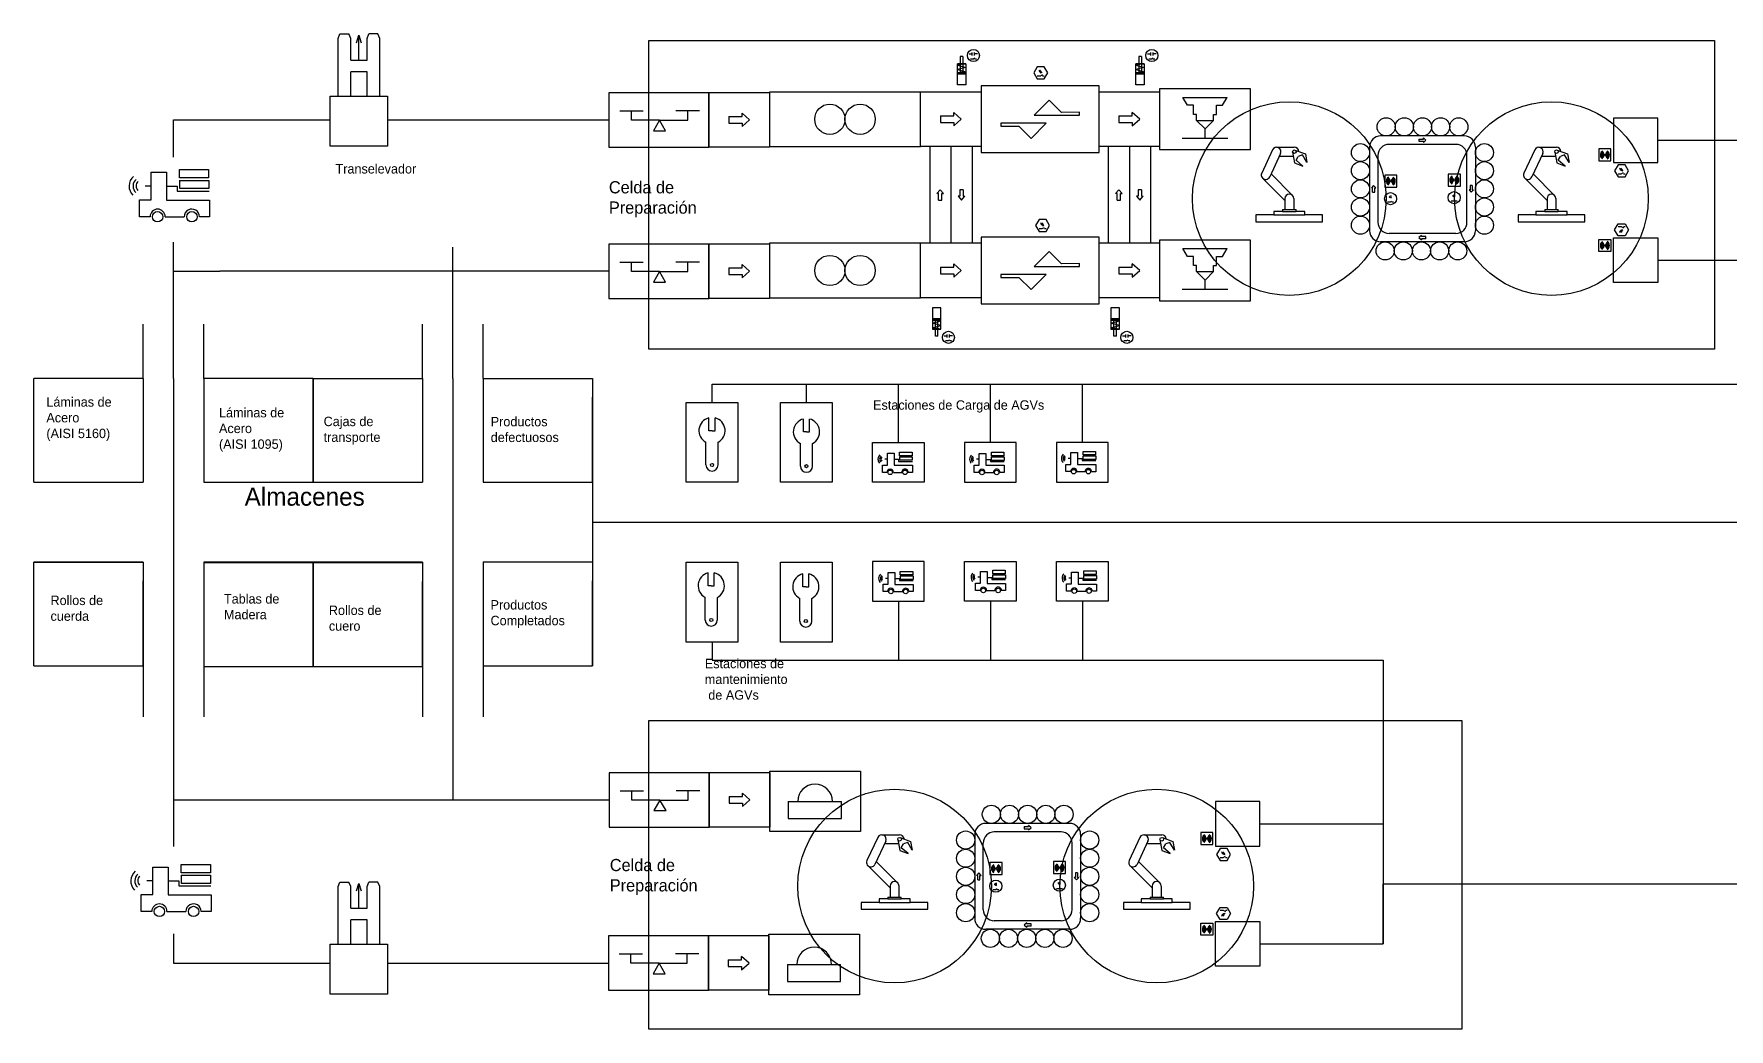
# Model space of a CAD drawing. Header units: millimetres. Extents: x -33052 to 29085, y -15736 to 17943.
# Drawn here: x -33052 to -5035, y -6709 to 9738 of the extents above; entities that cross this region are included whole.
import ezdxf

# ---------------------------------------------------------------- set-up
doc = ezdxf.new("R2010")
doc.units = ezdxf.units.MM
doc.header["$LTSCALE"] = 0.4
for name, color, linetype in [('01 Contornos vistos 0.35', 150, 'Continuous'), ('Almacenaje', 80, 'Continuous'), ('Celdas', 200, 'Continuous'), ('Maquina', 82, 'Continuous'), ('Robots', 80, 'Continuous'), ('Sensores', 211, 'Continuous'), ('Texto2', 7, 'Continuous'), ('TrayTRANS', 20, 'Continuous')]:
    doc.layers.add(name, color=color, linetype=linetype)

msp = doc.modelspace()

# ---------------------------------------------------------------- linework, layer by layer
at = {"layer": '01 Contornos vistos 0.35', "color": 6}
for p, q in [((-17595, 9407), (-17545, 9407)), ((-17575, 9328), (-17525, 9328)), ((-17545, 9382), (-17545, 9432)), ((-17525, 9328), (-17503, 9341)), ((-17505, 9382), (-17505, 9432)), ((-17455, 9407), (-17505, 9407)), ((-17503, 9328), (-17475, 9328)), ((-14645, 9407), (-14595, 9407)), ((-14625, 9328), (-14575, 9328)), ((-14595, 9382), (-14595, 9432)), ((-14575, 9328), (-14553, 9341)), ((-14555, 9382), (-14555, 9432)), ((-14505, 9407), (-14555, 9407)), ((-14553, 9328), (-14525, 9328)), ((-16439, 9122), (-16425, 9117)), ((-16419, 9122), (-16405, 9117)), ((-6839, 7504), (-6825, 7499)), ((-6819, 7504), (-6805, 7499)), ((-10680, 6961), (-10630, 6961)), ((-10630, 6961), (-10608, 6974)), ((-10608, 6961), (-10580, 6961)), ((-9630, 6977), (-9580, 6977)), ((-9580, 6977), (-9558, 6990)), ((-9558, 6977), (-9530, 6977)), ((-16408, 6598), (-16394, 6593)), ((-16388, 6598), (-16374, 6593)), ((-6839, 6475), (-6825, 6480)), ((-6819, 6475), (-6805, 6480)), ((-17958, 4723), (-17958, 4773)), ((-17918, 4723), (-17918, 4773)), ((-15008, 4723), (-15008, 4773)), ((-14968, 4723), (-14968, 4773)), ((-18008, 4748), (-17958, 4748)), ((-17988, 4669), (-17938, 4669)), ((-17938, 4669), (-17916, 4681)), ((-17868, 4748), (-17918, 4748)), ((-17916, 4669), (-17888, 4669)), ((-15058, 4748), (-15008, 4748)), ((-15038, 4669), (-14988, 4669)), ((-14988, 4669), (-14966, 4681)), ((-14918, 4748), (-14968, 4748)), ((-14966, 4669), (-14938, 4669)), ((-13417, -3794), (-13403, -3800)), ((-13397, -3794), (-13383, -3800)), ((-17205, -4401), (-17155, -4401)), ((-17155, -4401), (-17133, -4388)), ((-17133, -4401), (-17105, -4401)), ((-16154, -4385), (-16104, -4385)), ((-16104, -4385), (-16083, -4372)), ((-16083, -4385), (-16054, -4385)), ((-13417, -4824), (-13403, -4819)), ((-13397, -4824), (-13383, -4819))]:
    msp.add_line(p, q, dxfattribs=at)
at = {"layer": '01 Contornos vistos 0.35', "color": 2}
for p, q in [((-13989, 8559), (-14064, 8689)), ((-14064, 8689), (-13331, 8689)), ((-13406, 8559), (-13331, 8689)), ((-16272, 8643), (-16522, 8393)), ((-16272, 8643), (-16070, 8441)), ((-15772, 8443), (-16070, 8441)), ((-15772, 8393), (-15772, 8443)), ((-13889, 8559), (-13989, 8559)), ((-13889, 8409), (-13889, 8559)), ((-13839, 8409), (-13889, 8409)), ((-13839, 8309), (-13839, 8409)), ((-13556, 8309), (-13556, 8409)), ((-13556, 8409), (-13506, 8409)), ((-13506, 8409), (-13506, 8559)), ((-13506, 8559), (-13406, 8559)), ((-16822, 8262), (-17072, 8262)), ((-17072, 8262), (-17072, 8212)), ((-17072, 8212), (-16775, 8215)), ((-16322, 8262), (-16822, 8262)), ((-16572, 8012), (-16775, 8215)), ((-16572, 8012), (-16322, 8262)), ((-16522, 8393), (-16022, 8393)), ((-16022, 8393), (-15772, 8393)), ((-13697, 8167), (-13839, 8309)), ((-13839, 8309), (-13556, 8309)), ((-13697, 8167), (-13556, 8309)), ((-13697, 8017), (-13697, 8167)), ((-14072, 8017), (-13322, 8017)), ((-13989, 6059), (-14064, 6189)), ((-14064, 6189), (-13331, 6189)), ((-13406, 6059), (-13331, 6189)), ((-16272, 6143), (-16522, 5893)), ((-16522, 5893), (-16022, 5893)), ((-16272, 6143), (-16070, 5941)), ((-15772, 5943), (-16070, 5941)), ((-16022, 5893), (-15772, 5893)), ((-15772, 5893), (-15772, 5943)), ((-13889, 6059), (-13989, 6059)), ((-13889, 5909), (-13889, 6059)), ((-13839, 5909), (-13889, 5909)), ((-13839, 5809), (-13839, 5909)), ((-13556, 5809), (-13556, 5909)), ((-13556, 5909), (-13506, 5909)), ((-13506, 5909), (-13506, 6059)), ((-13506, 6059), (-13406, 6059)), ((-16822, 5762), (-17072, 5762)), ((-17072, 5762), (-17072, 5712)), ((-17072, 5712), (-16775, 5715)), ((-16322, 5762), (-16822, 5762)), ((-16572, 5512), (-16775, 5715)), ((-16572, 5512), (-16322, 5762)), ((-13697, 5667), (-13839, 5809)), ((-13839, 5809), (-13556, 5809)), ((-13697, 5667), (-13556, 5809)), ((-13697, 5517), (-13697, 5667)), ((-14072, 5517), (-13322, 5517))]:
    msp.add_line(p, q, dxfattribs=at)
at = {"layer": '01 Contornos vistos 0.35', "color": 240, "true_color": 0xed1f24}
for p, q in [((-30745, 8316), (-29981, 8316)), ((-30745, 7702), (-30745, 8316)), ((-30745, 5816), (-30745, 6298)), ((-30745, 4045), (-30745, 6214)), ((-26128, 4045), (-26128, 6214)), ((-30745, 5816), (-29981, 5816)), ((-30745, 4045), (-30745, 2329)), ((-26128, 4045), (-26128, 2329)), ((-30745, 2329), (-30745, -2921)), ((-26128, 2329), (-26128, -2921)), ((-30745, -2921), (-23543, -2921)), ((-30745, -2921), (-30745, -3690)), ((-30745, -5134), (-30745, -5617)), ((-30745, -5617), (-28153, -5617)), ((-27208, -5617), (-23556, -5617))]:
    msp.add_line(p, q, dxfattribs=at)
at = {"layer": '01 Contornos vistos 0.35'}
for p, q in [((-6213, 7981), (-3350, 7981)), ((-31115, 6996), (-31115, 7451)), ((-31115, 7451), (-30861, 7451)), ((-30861, 7451), (-30861, 6992)), ((-30649, 7318), (-30160, 7318)), ((-30647, 7357), (-30647, 7495)), ((-30647, 7495), (-30165, 7495)), ((-30165, 7357), (-30647, 7357)), ((-30642, 7181), (-30642, 7318)), ((-30165, 7495), (-30165, 7357)), ((-30160, 7318), (-30160, 7181)), ((-31115, 7223), (-31214, 7223)), ((-30861, 7222), (-30684, 7222)), ((-30684, 7222), (-30684, 7140)), ((-30684, 7140), (-30158, 7140)), ((-30160, 7181), (-30642, 7181)), ((-31306, 6717), (-31306, 6996)), ((-31306, 6996), (-31115, 6996)), ((-30861, 6992), (-30151, 6992)), ((-30151, 6992), (-30151, 6714)), ((-31131, 6717), (-31306, 6717)), ((-30882, 6717), (-30567, 6717)), ((-30151, 6714), (-30315, 6714)), ((-6213, 5998), (-2846, 5998)), ((-21844, 3647), (-21844, 3947)), ((-21844, 3947), (-2846, 3947)), ((-20284, 3647), (-20284, 3947)), ((-18764, 2986), (-18764, 3947)), ((-17244, 2986), (-17244, 3947)), ((-15723, 2986), (-15723, 3947)), ((-21895, 3181), (-21895, 3393)), ((-21795, 3181), (-21795, 3393)), ((-20334, 3162), (-20334, 3373)), ((-20234, 3162), (-20234, 3373)), ((-21845, 3181), (-21895, 3181)), ((-21845, 3181), (-21795, 3181)), ((-20284, 3162), (-20334, 3162)), ((-20284, 3162), (-20234, 3162)), ((-21945, 2614), (-21945, 2989)), ((-21745, 2614), (-21745, 2989)), ((-20384, 2594), (-20384, 2969)), ((-20184, 2594), (-20184, 2969)), ((-18946, 2611), (-18946, 2808)), ((-18946, 2808), (-18837, 2808)), ((-18837, 2808), (-18837, 2610)), ((-18745, 2767), (-18745, 2826)), ((-18745, 2826), (-18537, 2826)), ((-18537, 2826), (-18537, 2767)), ((-17430, 2610), (-17430, 2806)), ((-17430, 2806), (-17320, 2806)), ((-17320, 2806), (-17320, 2609)), ((-17228, 2766), (-17228, 2825)), ((-17228, 2825), (-17021, 2825)), ((-17021, 2825), (-17021, 2766)), ((-15914, 2624), (-15914, 2820)), ((-15914, 2820), (-15804, 2820)), ((-15804, 2820), (-15804, 2623)), ((-15712, 2780), (-15712, 2839)), ((-15712, 2839), (-15505, 2839)), ((-15505, 2839), (-15505, 2780)), ((-19029, 2492), (-19029, 2611)), ((-19029, 2611), (-18946, 2611)), ((-18946, 2710), (-18989, 2710)), ((-18837, 2709), (-18761, 2709)), ((-18837, 2610), (-18531, 2610)), ((-18761, 2709), (-18761, 2674)), ((-18761, 2674), (-18534, 2674)), ((-18746, 2750), (-18535, 2750)), ((-18537, 2767), (-18745, 2767)), ((-18743, 2691), (-18743, 2750)), ((-18535, 2691), (-18743, 2691)), ((-18535, 2750), (-18535, 2691)), ((-18531, 2610), (-18531, 2490)), ((-17512, 2490), (-17512, 2610)), ((-17512, 2610), (-17430, 2610)), ((-17430, 2708), (-17472, 2708)), ((-17320, 2707), (-17244, 2707)), ((-17320, 2609), (-17015, 2609)), ((-17244, 2707), (-17244, 2672)), ((-17244, 2672), (-17018, 2672)), ((-17229, 2749), (-17019, 2749)), ((-17021, 2766), (-17228, 2766)), ((-17226, 2690), (-17226, 2749)), ((-17019, 2690), (-17226, 2690)), ((-17019, 2749), (-17019, 2690)), ((-17015, 2609), (-17015, 2489)), ((-15996, 2504), (-15996, 2624)), ((-15996, 2624), (-15914, 2624)), ((-15914, 2722), (-15956, 2722)), ((-15804, 2722), (-15728, 2722)), ((-15804, 2623), (-15499, 2623)), ((-15728, 2722), (-15728, 2686)), ((-15728, 2686), (-15502, 2686)), ((-15713, 2763), (-15503, 2763)), ((-15505, 2780), (-15712, 2780)), ((-15710, 2704), (-15710, 2763)), ((-15503, 2704), (-15710, 2704)), ((-15503, 2763), (-15503, 2704)), ((-15499, 2623), (-15499, 2503)), ((-23818, 2329), (-23818, 1013)), ((-18953, 2492), (-19029, 2492)), ((-18846, 2492), (-18710, 2492)), ((-18531, 2490), (-18602, 2490)), ((-17437, 2490), (-17512, 2490)), ((-17329, 2490), (-17194, 2490)), ((-17015, 2489), (-17085, 2489)), ((-15921, 2504), (-15996, 2504)), ((-15814, 2504), (-15678, 2504)), ((-15499, 2503), (-15569, 2503)), ((-23818, 1671), (3216, 1671)), ((-18733, 797), (-18733, 856)), ((-18733, 856), (-18525, 856)), ((-18525, 856), (-18525, 797)), ((-17407, 660), (-17407, 856)), ((-17407, 856), (-17297, 856)), ((-17297, 856), (-17297, 658)), ((-17205, 815), (-17205, 874)), ((-17205, 874), (-16998, 874)), ((-16998, 874), (-16998, 815)), ((-15903, 648), (-15903, 844)), ((-15903, 844), (-15794, 844)), ((-15794, 844), (-15794, 646)), ((-15702, 803), (-15702, 862)), ((-15702, 862), (-15494, 862)), ((-15494, 862), (-15494, 803)), ((-21907, 618), (-21907, 829)), ((-21857, 618), (-21907, 618)), ((-21857, 618), (-21807, 618)), ((-21807, 618), (-21807, 829)), ((-20344, 602), (-20344, 814)), ((-20294, 602), (-20344, 602)), ((-20294, 602), (-20244, 602)), ((-20244, 602), (-20244, 814)), ((-19016, 522), (-19016, 642)), ((-19016, 642), (-18934, 642)), ((-18934, 740), (-18977, 740)), ((-18934, 642), (-18934, 838)), ((-18934, 838), (-18825, 838)), ((-18825, 838), (-18825, 640)), ((-18825, 739), (-18748, 739)), ((-18825, 640), (-18519, 640)), ((-18748, 739), (-18748, 704)), ((-18748, 704), (-18522, 704)), ((-18734, 780), (-18523, 780)), ((-18525, 797), (-18733, 797)), ((-18731, 721), (-18731, 780)), ((-18523, 721), (-18731, 721)), ((-18523, 780), (-18523, 721)), ((-18519, 640), (-18519, 521)), ((-17489, 540), (-17489, 660)), ((-17489, 660), (-17407, 660)), ((-17407, 758), (-17449, 758)), ((-17297, 757), (-17221, 757)), ((-17297, 658), (-16992, 658)), ((-17221, 757), (-17221, 722)), ((-17221, 722), (-16995, 722)), ((-17206, 798), (-16996, 798)), ((-16998, 815), (-17205, 815)), ((-17203, 739), (-17203, 798)), ((-16996, 739), (-17203, 739)), ((-16996, 798), (-16996, 739)), ((-16992, 658), (-16992, 539)), ((-15985, 528), (-15985, 648)), ((-15985, 648), (-15903, 648)), ((-15903, 746), (-15946, 746)), ((-15794, 745), (-15717, 745)), ((-15794, 646), (-15488, 646)), ((-15717, 745), (-15717, 710)), ((-15717, 710), (-15491, 710)), ((-15703, 786), (-15492, 786)), ((-15494, 803), (-15702, 803)), ((-15700, 727), (-15700, 786)), ((-15492, 727), (-15700, 727)), ((-15492, 786), (-15492, 727)), ((-15488, 646), (-15488, 527)), ((-21957, 51), (-21957, 425)), ((-21756, 51), (-21756, 425)), ((-20395, 35), (-20395, 410)), ((-20194, 35), (-20194, 410)), ((-18941, 522), (-19016, 522)), ((-18834, 522), (-18698, 522)), ((-18764, 364), (-18764, -612)), ((-18519, 521), (-18589, 521)), ((-17414, 540), (-17489, 540)), ((-17306, 540), (-17171, 540)), ((-17244, 364), (-17244, -612)), ((-16992, 539), (-17062, 539)), ((-15910, 528), (-15985, 528)), ((-15803, 528), (-15667, 528)), ((-15723, 364), (-15723, -612)), ((-15488, 527), (-15559, 527)), ((-21844, -312), (-21844, -612)), ((-21844, -612), (-10752, -612)), ((-10752, -612), (-10752, -3318)), ((-20892, -2471), (-20892, -3371)), ((-12791, -3318), (-10752, -3318)), ((-10752, -3318), (-10752, -5301)), ((-31087, -4486), (-31087, -4031)), ((-31087, -4031), (-30832, -4031)), ((-30832, -4031), (-30832, -4490)), ((-30621, -4164), (-30132, -4164)), ((-30619, -4125), (-30619, -3987)), ((-30619, -3987), (-30136, -3987)), ((-30136, -4125), (-30619, -4125)), ((-30614, -4301), (-30614, -4164)), ((-30136, -3987), (-30136, -4125)), ((-30132, -4164), (-30132, -4301)), ((-31087, -4259), (-31186, -4259)), ((-30832, -4260), (-30655, -4260)), ((-30655, -4260), (-30655, -4342)), ((-30655, -4342), (-30130, -4342)), ((-30132, -4301), (-30614, -4301)), ((-10752, -5301), (-10752, -4309)), ((-10752, -4309), (-720, -4309)), ((-31278, -4765), (-31278, -4486)), ((-31278, -4486), (-31087, -4486)), ((-30832, -4490), (-30123, -4490)), ((-30123, -4490), (-30123, -4767)), ((-31103, -4765), (-31278, -4765)), ((-30854, -4765), (-30539, -4765)), ((-30123, -4767), (-30286, -4767)), ((-20905, -5167), (-20905, -6067)), ((-12791, -5301), (-10752, -5301))]:
    msp.add_line(p, q, dxfattribs=at)
at = {"layer": '01 Contornos vistos 0.35', "color": 85, "true_color": 0x58ba48}
for p, q in [((-31247, 4045), (-31247, 4941)), ((-30243, 4045), (-30243, 4941)), ((-26630, 4045), (-26630, 4941)), ((-25626, 4045), (-25626, 4941)), ((-33052, -706), (-33052, -474)), ((-31247, -1153), (-31247, -1550)), ((-30243, -1153), (-30243, -1550))]:
    msp.add_line(p, q, dxfattribs=at)
at = {"layer": '01 Contornos vistos 0.35', "color": 40, "true_color": 0xf8d731}
for p, q in [((-20892, -3446), (-20892, -2446)), ((-20892, -2446), (-19392, -2446)), ((-19392, -2446), (-19392, -3446)), ((-20585, -2946), (-19707, -2946)), ((-20585, -2946), (-20585, -3226)), ((-19707, -3226), (-19707, -2946)), ((-20585, -3226), (-19707, -3226)), ((-19392, -3446), (-20892, -3446)), ((-20905, -6142), (-20905, -5142)), ((-20905, -5142), (-19405, -5142)), ((-19405, -5142), (-19405, -6142)), ((-20598, -5642), (-19720, -5642)), ((-20598, -5642), (-20598, -5923)), ((-19720, -5923), (-19720, -5642)), ((-19405, -6142), (-20905, -6142)), ((-20598, -5923), (-19720, -5923))]:
    msp.add_line(p, q, dxfattribs=at)
at = {"layer": '01 Contornos vistos 0.35', "color": 212}
for points in [[(-5276, 4528), (-22891, 4528), (-22891, 9628), (-5276, 9628)], [(-9454, -6709), (-22891, -6709), (-22891, -1609), (-9454, -1609)]]:
    msp.add_lwpolyline(points, close=True, dxfattribs=at)
at = {"layer": '01 Contornos vistos 0.35', "color": 2}
for points in [[(-20897, 7878), (-18397, 7878), (-18397, 8778), (-20897, 8778)], [(-17397, 7778), (-15447, 7778), (-15447, 8878), (-17397, 8878)], [(-14447, 7828), (-12947, 7828), (-12947, 8828), (-14447, 8828)], [(-20897, 5378), (-18397, 5378), (-18397, 6278), (-20897, 6278)], [(-17397, 5278), (-15447, 5278), (-15447, 6378), (-17397, 6378)], [(-14447, 5328), (-12947, 5328), (-12947, 6328), (-14447, 6328)]]:
    msp.add_lwpolyline(points, close=True, dxfattribs=at)
at = {"layer": '01 Contornos vistos 0.35', "color": 6}
for points in [[(-6988, 7839), (-7188, 7839), (-7188, 7639), (-6988, 7639)], [(-10527, 7406), (-10727, 7406), (-10727, 7206), (-10527, 7206)], [(-9477, 7422), (-9677, 7422), (-9677, 7222), (-9477, 7222)], [(-6988, 6141), (-7188, 6141), (-7188, 6341), (-6988, 6341)], [(-13566, -3460), (-13766, -3460), (-13766, -3660), (-13566, -3660)], [(-17052, -3956), (-17252, -3956), (-17252, -4156), (-17052, -4156)], [(-16001, -3940), (-16201, -3940), (-16201, -4140), (-16001, -4140)], [(-13566, -5158), (-13766, -5158), (-13766, -4958), (-13566, -4958)]]:
    msp.add_lwpolyline(points, close=True, dxfattribs=at)
for centre, radius in [((-17525, 9382), 100), ((-14575, 9382), 100), ((-7088, 7739), 5), ((-10627, 7306), 5), ((-9577, 7322), 5), ((-10630, 7015), 100), ((-9580, 7032), 100), ((-7088, 6241), 5), ((-17938, 4723), 100), ((-14988, 4723), 100), ((-13666, -3560), 5), ((-17152, -4056), 5), ((-16101, -4040), 5), ((-17155, -4347), 100), ((-16104, -4331), 100), ((-13666, -5058), 5)]:
    msp.add_circle(centre, radius, dxfattribs=at)
at = {"layer": '01 Contornos vistos 0.35', "color": 2}
for centre in [(-19897, 8328), (-19397, 8328), (-19897, 5828), (-19397, 5828)]:
    msp.add_circle(centre, 250, dxfattribs=at)
at = {"layer": '01 Contornos vistos 0.35', "color": 1}
for centre in [(-12304, 7017), (-7971, 7017), (-18828, -4345), (-14495, -4345)]:
    msp.add_circle(centre, 1600, dxfattribs=at)
at = {"layer": '01 Contornos vistos 0.35', "color": 85, "true_color": 0x58ba48}
for centre in [(-10703, 8202), (-10403, 8202), (-10103, 8202), (-9803, 8202), (-9503, 8202), (-11128, 7777), (-9079, 7777), (-11128, 7477), (-9079, 7477), (-11128, 7177), (-9079, 7177), (-11128, 6877), (-9079, 6877), (-11128, 6577), (-9079, 6577), (-10720, 6152), (-10420, 6152), (-10120, 6152), (-9820, 6152), (-9520, 6152), (-17228, -3160), (-16928, -3160), (-16628, -3160), (-16328, -3160), (-16028, -3160), (-17653, -3585), (-15603, -3585), (-17653, -3885), (-15603, -3885), (-17653, -4185), (-15603, -4185), (-17653, -4485), (-15603, -4485), (-17653, -4785), (-15603, -4785), (-17244, -5210), (-16944, -5210), (-16644, -5210), (-16344, -5210), (-16044, -5210)]:
    msp.add_circle(centre, 150, dxfattribs=at)
at = {"layer": '01 Contornos vistos 0.35'}
for centre, radius in [((-31007, 6717), 85.7), ((-30441, 6717), 85.7), ((-21845, 2614), 25.4), ((-20284, 2594), 25.4), ((-18900, 2492), 36.9), ((-18656, 2492), 36.9), ((-17383, 2490), 36.9), ((-17140, 2490), 36.9), ((-15867, 2504), 36.9), ((-15624, 2504), 36.9), ((-17360, 540), 36.9), ((-17116, 540), 36.9), ((-15857, 528), 36.9), ((-15613, 528), 36.9), ((-18888, 522), 36.9), ((-18644, 522), 36.9), ((-21857, 51), 25.4), ((-20294, 35), 25.4), ((-30978, -4765), 85.7), ((-30413, -4765), 85.7)]:
    msp.add_circle(centre, radius, dxfattribs=at)
at = {"layer": '01 Contornos vistos 0.35', "color": 6}
for centre, radius, start, end in [((-7088, 7739), 75, 120, 240), ((-7088, 7739), 65, 120, 240), ((-7088, 7739), 55, 120, 240), ((-7088, 7739), 45, 120, 240), ((-7088, 7739), 35, 120, 240), ((-7088, 7739), 25, 120, 240), ((-7088, 7739), 15, 120, 240), ((-7088, 7739), 15, 300, 60), ((-7088, 7739), 25, 300, 60), ((-7088, 7739), 35, 300, 60), ((-7088, 7739), 45, 300, 60), ((-7088, 7739), 55, 300, 60), ((-7088, 7739), 65, 300, 60), ((-7088, 7739), 75, 300, 60), ((-10627, 7306), 75, 120, 240), ((-10627, 7306), 65, 120, 240), ((-10627, 7306), 55, 120, 240), ((-10627, 7306), 45, 120, 240), ((-10627, 7306), 35, 120, 240), ((-10627, 7306), 25, 120, 240), ((-10627, 7306), 15, 120, 240), ((-10627, 7306), 15, 300, 60), ((-10627, 7306), 25, 300, 60), ((-10627, 7306), 35, 300, 60), ((-10627, 7306), 45, 300, 60), ((-10627, 7306), 55, 300, 60), ((-10627, 7306), 65, 300, 60), ((-10627, 7306), 75, 300, 60), ((-9577, 7322), 75, 120, 240), ((-9577, 7322), 65, 120, 240), ((-9577, 7322), 55, 120, 240), ((-9577, 7322), 45, 120, 240), ((-9577, 7322), 35, 120, 240), ((-9577, 7322), 25, 120, 240), ((-9577, 7322), 15, 120, 240), ((-9577, 7322), 15, 300, 60), ((-9577, 7322), 25, 300, 60), ((-9577, 7322), 35, 300, 60), ((-9577, 7322), 45, 300, 60), ((-9577, 7322), 55, 300, 60), ((-9577, 7322), 65, 300, 60), ((-9577, 7322), 75, 300, 60), ((-10665, 7046), 20.8, 330, 30), ((-10665, 7046), 34.7, 330, 30), ((-10665, 7046), 48.6, 330, 30), ((-9615, 7062), 20.8, 330, 30), ((-9615, 7062), 34.7, 330, 30), ((-9615, 7062), 48.6, 330, 30), ((-7088, 6241), 75, 120, 240), ((-7088, 6241), 65, 120, 240), ((-7088, 6241), 55, 120, 240), ((-7088, 6241), 45, 120, 240), ((-7088, 6241), 35, 120, 240), ((-7088, 6241), 25, 120, 240), ((-7088, 6241), 15, 120, 240), ((-7088, 6241), 15, 300, 60), ((-7088, 6241), 25, 300, 60), ((-7088, 6241), 35, 300, 60), ((-7088, 6241), 45, 300, 60), ((-7088, 6241), 55, 300, 60), ((-7088, 6241), 65, 300, 60), ((-7088, 6241), 75, 300, 60), ((-13666, -3560), 75, 120, 240), ((-13666, -3560), 65, 120, 240), ((-13666, -3560), 55, 120, 240), ((-13666, -3560), 45, 120, 240), ((-13666, -3560), 35, 120, 240), ((-13666, -3560), 25, 120, 240), ((-13666, -3560), 15, 120, 240), ((-13666, -3560), 15, 300, 60), ((-13666, -3560), 25, 300, 60), ((-13666, -3560), 35, 300, 60), ((-13666, -3560), 45, 300, 60), ((-13666, -3560), 55, 300, 60), ((-13666, -3560), 65, 300, 60), ((-13666, -3560), 75, 300, 60), ((-17152, -4056), 75, 120, 240), ((-17152, -4056), 65, 120, 240), ((-17152, -4056), 55, 120, 240), ((-17152, -4056), 45, 120, 240), ((-17152, -4056), 35, 120, 240), ((-17152, -4056), 25, 120, 240), ((-17152, -4056), 15, 120, 240), ((-17152, -4056), 15, 300, 60), ((-17152, -4056), 25, 300, 60), ((-17152, -4056), 35, 300, 60), ((-17152, -4056), 45, 300, 60), ((-17152, -4056), 55, 300, 60), ((-17152, -4056), 65, 300, 60), ((-17152, -4056), 75, 300, 60), ((-16101, -4040), 75, 120, 240), ((-16101, -4040), 65, 120, 240), ((-16101, -4040), 55, 120, 240), ((-16101, -4040), 45, 120, 240), ((-16101, -4040), 35, 120, 240), ((-16101, -4040), 25, 120, 240), ((-16101, -4040), 15, 120, 240), ((-16101, -4040), 15, 300, 60), ((-16101, -4040), 25, 300, 60), ((-16101, -4040), 35, 300, 60), ((-16101, -4040), 45, 300, 60), ((-16101, -4040), 55, 300, 60), ((-16101, -4040), 65, 300, 60), ((-16101, -4040), 75, 300, 60), ((-17190, -4316), 20.8, 330, 30), ((-17190, -4316), 34.7, 330, 30), ((-17190, -4316), 48.6, 330, 30), ((-16140, -4300), 20.8, 330, 30), ((-16140, -4300), 34.7, 330, 30), ((-16140, -4300), 48.6, 330, 30), ((-13666, -5058), 75, 120, 240), ((-13666, -5058), 65, 120, 240), ((-13666, -5058), 55, 120, 240), ((-13666, -5058), 45, 120, 240), ((-13666, -5058), 35, 120, 240), ((-13666, -5058), 25, 120, 240), ((-13666, -5058), 25, 300, 60), ((-13666, -5058), 35, 300, 60), ((-13666, -5058), 45, 300, 60), ((-13666, -5058), 55, 300, 60), ((-13666, -5058), 65, 300, 60), ((-13666, -5058), 75, 300, 60), ((-13666, -5058), 15, 120, 240), ((-13666, -5058), 15, 300, 60)]:
    msp.add_arc(centre, radius, start, end, dxfattribs=at)
at = {"layer": '01 Contornos vistos 0.35'}
for centre, radius, start, end in [((-31264, 7223), 215, 131.4859, 225.1419), ((-31264, 7223), 149, 131.4859, 225.1419), ((-31264, 7223), 99.6, 131.4859, 225.1419), ((-31007, 6717), 125, 0, 180), ((-30441, 6717), 126, 358.6664, 180), ((-21845, 3181), 217, 103.3101, 242.5024), ((-21845, 3181), 217, 297.4976, 76.6899), ((-20284, 3162), 217, 103.3101, 242.5024), ((-20284, 3162), 217, 297.4976, 76.6899), ((-21845, 2614), 100, 180, 0), ((-20284, 2594), 100, 180, 0), ((-19010, 2710), 92.7, 131.4859, 225.1419), ((-19010, 2710), 64.1, 131.4859, 225.1419), ((-19010, 2710), 42.9, 131.4859, 225.1419), ((-18900, 2492), 53.7, 0, 180), ((-18656, 2492), 54.4, 358.6664, 180), ((-17494, 2708), 92.7, 131.4859, 225.1419), ((-17494, 2708), 64.1, 131.4859, 225.1419), ((-17494, 2708), 42.9, 131.4859, 225.1419), ((-17383, 2490), 53.7, 0, 180), ((-17140, 2490), 54.4, 358.6664, 180), ((-15978, 2722), 92.7, 131.4859, 225.1419), ((-15978, 2722), 64.1, 131.4859, 225.1419), ((-15978, 2722), 42.9, 131.4859, 225.1419), ((-15867, 2504), 53.7, 0, 180), ((-15624, 2504), 54.4, 358.6664, 180), ((-21857, 618), 217, 103.3101, 242.5024), ((-21857, 618), 217, 297.4976, 76.6899), ((-20294, 602), 217, 103.3101, 242.5024), ((-20294, 602), 217, 297.4976, 76.6899), ((-18998, 740), 92.7, 131.4859, 225.1419), ((-18998, 740), 64.1, 131.4859, 225.1419), ((-18998, 740), 42.9, 131.4859, 225.1419), ((-18888, 522), 53.7, 0, 180), ((-18644, 522), 54.4, 358.6664, 180), ((-17471, 758), 92.7, 131.4859, 225.1419), ((-17471, 758), 64.1, 131.4859, 225.1419), ((-17471, 758), 42.9, 131.4859, 225.1419), ((-17360, 540), 53.7, 0, 180), ((-17116, 540), 54.4, 358.6664, 180), ((-15967, 746), 92.7, 131.4859, 225.1419), ((-15967, 746), 64.1, 131.4859, 225.1419), ((-15967, 746), 42.9, 131.4859, 225.1419), ((-15857, 528), 53.7, 0, 180), ((-15613, 528), 54.4, 358.6664, 180), ((-21857, 51), 100, 180, 0), ((-20294, 35), 100, 180, 0), ((-31236, -4259), 215, 131.4859, 225.1419), ((-31236, -4259), 149, 131.4859, 225.1419), ((-31236, -4259), 99.6, 131.4859, 225.1419), ((-30978, -4765), 125, 0, 180), ((-30413, -4765), 126, 358.6664, 180)]:
    msp.add_arc(centre, radius, start, end, dxfattribs=at)
at = {"layer": '01 Contornos vistos 0.35', "color": 40, "true_color": 0xf8d731}
for centre in [(-20142, -2946), (-20155, -5642)]:
    msp.add_arc(centre, 287, 0, 180, dxfattribs=at)
at = {"layer": 'Almacenaje'}
for p, q in [((-23549, 8766), (-23549, 7866)), ((-21897, 8766), (-23549, 8766)), ((-21897, 7866), (-21897, 8766)), ((-6948, 8348), (-6948, 7614)), ((-6213, 8348), (-6948, 8348)), ((-6213, 7614), (-6213, 8348)), ((-23549, 7866), (-21897, 7866)), ((-6948, 7614), (-6213, 7614)), ((-23549, 6266), (-23549, 5366)), ((-21897, 6266), (-23549, 6266)), ((-21897, 5366), (-21897, 6266)), ((-6948, 5631), (-6948, 6366)), ((-6948, 6366), (-6213, 6366)), ((-6213, 6366), (-6213, 5631)), ((-6213, 5631), (-6948, 5631)), ((-23549, 5366), (-21897, 5366)), ((-31247, 4045), (-33052, 4045)), ((-28435, 4045), (-30243, 4045)), ((-33052, 2329), (-31247, 2329)), ((-30243, 2329), (-28435, 2329)), ((-28435, 2329), (-26630, 2329)), ((-25626, 2329), (-23818, 2329)), ((-31247, 1007), (-33052, 1007)), ((-28435, 1007), (-30243, 1007)), ((-26630, 1007), (-28435, 1007)), ((-23818, 1007), (-25626, 1007)), ((-33052, -706), (-31245, -706)), ((-30243, -715), (-28435, -715)), ((-28435, -715), (-26628, -715)), ((-25626, -703), (-23818, -703)), ((-23543, -2471), (-23543, -3371)), ((-21892, -2471), (-23543, -2471)), ((-21892, -3371), (-21892, -2471)), ((-13526, -2950), (-13526, -3685)), ((-12791, -2950), (-13526, -2950)), ((-12791, -3685), (-12791, -2950)), ((-23543, -3371), (-21892, -3371)), ((-13526, -3685), (-12791, -3685)), ((-13526, -5668), (-13526, -4933)), ((-13526, -4933), (-12791, -4933)), ((-12791, -4933), (-12791, -5668)), ((-23556, -5167), (-23556, -6067)), ((-21905, -5167), (-23556, -5167)), ((-21905, -6067), (-21905, -5167)), ((-12791, -5668), (-13526, -5668)), ((-23556, -6067), (-21905, -6067))]:
    msp.add_line(p, q, dxfattribs=at)
for points in [[(-33052, 2329), (-33052, 4045)], [(-31247, 4045), (-31247, 2329)], [(-30243, 4045), (-30243, 2329)], [(-28435, 2329), (-28435, 4045), (-26630, 4045), (-26630, 2329)], [(-28435, 4045), (-28435, 2329)], [(-28435, 2329), (-28435, 4045)], [(-25626, 4045), (-25626, 2329)], [(-25626, 4045), (-23818, 4045), (-23818, 2329)], [(-23818, 2329), (-23818, 3734)], [(-33052, 1010), (-31245, 1010), (-31245, -706)], [(-33052, -474), (-33052, 1007)], [(-30243, 1002), (-28435, 1002), (-28435, -715)], [(-28435, 1007), (-28435, -474)], [(-28435, -474), (-28435, 1007)], [(-28435, 1002), (-26628, 1002), (-26628, -715)], [(-26630, 1007), (-26630, -1550)], [(-25626, 1013), (-25626, -1550)], [(-25626, 1013), (-23818, 1013), (-23818, -703)], [(-23818, 1007), (-23818, -474)], [(-31245, -706), (-31245, 699)], [(-28435, -715), (-28435, 691)], [(-26628, -715), (-26628, 691)], [(-23818, -703), (-23818, 702)]]:
    msp.add_lwpolyline(points, dxfattribs=at)
at = {"layer": 'Almacenaje', "color": 85, "true_color": 0x58ba48}
for points in [[(-31247, 1010), (-31247, -1153)], [(-30243, 1007), (-30243, -1153)]]:
    msp.add_lwpolyline(points, dxfattribs=at)
at = {"layer": 'Maquina'}
for p, q in [((-28026, 9662), (-27994, 9738)), ((-28026, 8709), (-28026, 9662)), ((-27994, 9738), (-27848, 9738)), ((-27815, 9662), (-27848, 9738)), ((-27815, 9305), (-27815, 9662)), ((-27721, 9593), (-27681, 9715)), ((-27681, 9305), (-27681, 9715)), ((-27681, 9715), (-27641, 9593)), ((-27546, 9662), (-27514, 9738)), ((-27546, 9305), (-27546, 9662)), ((-27368, 9738), (-27514, 9738)), ((-27336, 9662), (-27368, 9738)), ((-27336, 8709), (-27336, 9662)), ((-27815, 9305), (-27546, 9305)), ((-27815, 8709), (-27815, 9113)), ((-27546, 9113), (-27815, 9113)), ((-27546, 8709), (-27546, 9113)), ((-20897, 8766), (-21897, 8766)), ((-21897, 8766), (-21897, 7866)), ((-17397, 8778), (-18397, 8778)), ((-14447, 8778), (-15447, 8778)), ((-20897, 7866), (-21897, 7866)), ((-17397, 7878), (-18397, 7878)), ((-18247, 7878), (-18247, 6278)), ((-17897, 7878), (-17897, 6278)), ((-17547, 7878), (-17547, 6278)), ((-14447, 7878), (-15447, 7878)), ((-15297, 7878), (-15297, 6278)), ((-14947, 7878), (-14947, 6278)), ((-14597, 7878), (-14597, 6278)), ((-10978, 7868), (-10978, 6486)), ((-9412, 8052), (-10795, 8052)), ((-9552, 7912), (-10655, 7912)), ((-9229, 7868), (-9229, 6486)), ((-10838, 6626), (-10838, 7728)), ((-9369, 6626), (-9369, 7728)), ((-20897, 6266), (-21897, 6266)), ((-21897, 6266), (-21897, 5366)), ((-21897, 6266), (-21897, 5366)), ((-17397, 6278), (-18397, 6278)), ((-14447, 6278), (-15447, 6278)), ((-9412, 6302), (-10795, 6302)), ((-9552, 6442), (-10655, 6442)), ((-20897, 5366), (-21897, 5366)), ((-17397, 5378), (-18397, 5378)), ((-14447, 5378), (-15447, 5378)), ((-20892, -2471), (-21892, -2471)), ((-21892, -2471), (-21892, -3371)), ((-21892, -2471), (-21892, -3371)), ((-15937, -3310), (-17319, -3310)), ((-20892, -3371), (-21892, -3371)), ((-17503, -3494), (-17503, -4876)), ((-17363, -4736), (-17363, -3634)), ((-16077, -3450), (-17179, -3450)), ((-15893, -4736), (-15893, -3634)), ((-15753, -3494), (-15753, -4876)), ((-28026, -4355), (-27994, -4279)), ((-28026, -5308), (-28026, -4355)), ((-27994, -4279), (-27848, -4279)), ((-27815, -4355), (-27848, -4279)), ((-27815, -4712), (-27815, -4355)), ((-27721, -4424), (-27681, -4302)), ((-27681, -4712), (-27681, -4302)), ((-27681, -4302), (-27641, -4424)), ((-27546, -4355), (-27514, -4279)), ((-27546, -4712), (-27546, -4355)), ((-27368, -4279), (-27514, -4279)), ((-27336, -4355), (-27368, -4279)), ((-27336, -5308), (-27336, -4355)), ((-27815, -4712), (-27546, -4712)), ((-27815, -5308), (-27815, -4905)), ((-27546, -4905), (-27815, -4905)), ((-27546, -5308), (-27546, -4905)), ((-16077, -4920), (-17179, -4920)), ((-20905, -5167), (-21905, -5167)), ((-21905, -5167), (-21905, -6067)), ((-21905, -5167), (-21905, -6067)), ((-15937, -5060), (-17319, -5060)), ((-20905, -6067), (-21905, -6067))]:
    msp.add_line(p, q, dxfattribs=at)
for points in [[(-28153, 8709), (-27208, 8709), (-27208, 7883), (-28153, 7883)], [(-22271, 3647), (-21417, 3647), (-21417, 2329), (-22271, 2329)], [(-20711, 3647), (-19857, 3647), (-19857, 2329), (-20711, 2329)], [(-19191, 2986), (-18337, 2986), (-18337, 2329), (-19191, 2329)], [(-16817, 2986), (-17671, 2986), (-17671, 2329), (-16817, 2329)], [(-15296, 2986), (-16150, 2986), (-16150, 2329), (-15296, 2329)], [(-22271, 1007), (-21417, 1007), (-21417, -312), (-22271, -312)], [(-20711, 1007), (-19857, 1007), (-19857, -312), (-20711, -312)], [(-19191, 364), (-18337, 364), (-18337, 1021), (-19191, 1021)], [(-16817, 364), (-17671, 364), (-17671, 1021), (-16817, 1021)], [(-15296, 364), (-16150, 364), (-16150, 1021), (-15296, 1021)], [(-28153, -5308), (-27208, -5308), (-27208, -6134), (-28153, -6134)]]:
    msp.add_lwpolyline(points, close=True, dxfattribs=at)
for centre, start, end in [((-10795, 7868), 90, 180), ((-10655, 7728), 90, 180), ((-9552, 7728), 0, 90), ((-9412, 7868), 0, 90), ((-10795, 6486), 180, 270), ((-10655, 6626), 180, 270), ((-9552, 6626), 270, 0), ((-9412, 6486), 270, 0), ((-17319, -3494), 90, 180), ((-15937, -3494), 0, 90), ((-17179, -3634), 90, 180), ((-16077, -3634), 0, 90), ((-17179, -4736), 180, 270), ((-16077, -4736), 270, 0), ((-17319, -4876), 180, 270), ((-15937, -4876), 270, 0)]:
    msp.add_arc(centre, 184, start, end, dxfattribs=at)
at = {"layer": 'Robots'}
for p, q in [((-12515, 7865), (-12221, 7865)), ((-8182, 7865), (-7888, 7865)), ((-12581, 7822), (-12760, 7438)), ((-12448, 7760), (-12627, 7376)), ((-12468, 7718), (-12238, 7718)), ((-12250, 7786), (-12218, 7605)), ((-12218, 7605), (-12080, 7555)), ((-12211, 7819), (-12038, 7756)), ((-12192, 7649), (-12155, 7713)), ((-12080, 7555), (-12192, 7649)), ((-12086, 7738), (-12155, 7713)), ((-12012, 7611), (-12086, 7738)), ((-12038, 7756), (-12012, 7611)), ((-8248, 7822), (-8427, 7438)), ((-8115, 7760), (-8294, 7376)), ((-8135, 7718), (-7905, 7718)), ((-7917, 7786), (-7885, 7605)), ((-7885, 7605), (-7747, 7555)), ((-7878, 7819), (-7705, 7756)), ((-7859, 7649), (-7822, 7713)), ((-7747, 7555), (-7859, 7649)), ((-7753, 7738), (-7822, 7713)), ((-7680, 7611), (-7753, 7738)), ((-7705, 7756), (-7680, 7611)), ((-12745, 7355), (-12377, 6987)), ((-12627, 7376), (-12627, 7376)), ((-12605, 7423), (-12252, 7070)), ((-8412, 7355), (-8044, 6987)), ((-8294, 7376), (-8294, 7376)), ((-8272, 7423), (-7919, 7070)), ((-12377, 7017), (-12377, 6834)), ((-12252, 7070), (-12252, 7070)), ((-12252, 7070), (-12252, 7070)), ((-12252, 7070), (-12252, 7070)), ((-12230, 7017), (-12230, 6834)), ((-8044, 7017), (-8044, 6834)), ((-7919, 7070), (-7919, 7070)), ((-7919, 7070), (-7919, 7070)), ((-7919, 7070), (-7919, 7070)), ((-7897, 7017), (-7897, 6834)), ((-12561, 6746), (-12855, 6746)), ((-12855, 6746), (-12855, 6635)), ((-12414, 6804), (-12561, 6804)), ((-12561, 6804), (-12561, 6746)), ((-12561, 6746), (-12046, 6746)), ((-12414, 6834), (-12193, 6834)), ((-12414, 6834), (-12414, 6804)), ((-12414, 6804), (-12193, 6804)), ((-12193, 6804), (-12193, 6834)), ((-12046, 6804), (-12193, 6804)), ((-12046, 6746), (-12046, 6804)), ((-11753, 6746), (-12046, 6746)), ((-11753, 6635), (-11753, 6746)), ((-8228, 6746), (-8522, 6746)), ((-8522, 6746), (-8522, 6635)), ((-8081, 6804), (-8228, 6804)), ((-8228, 6804), (-8228, 6746)), ((-8228, 6746), (-7714, 6746)), ((-8081, 6834), (-7861, 6834)), ((-8081, 6834), (-8081, 6804)), ((-8081, 6804), (-7861, 6804)), ((-7861, 6804), (-7861, 6834)), ((-7714, 6804), (-7861, 6804)), ((-7714, 6746), (-7714, 6804)), ((-7420, 6746), (-7714, 6746)), ((-7420, 6635), (-7420, 6746)), ((-12855, 6635), (-11753, 6635)), ((-8522, 6635), (-7420, 6635)), ((-19106, -3540), (-19285, -3924)), ((-18973, -3602), (-19152, -3986)), ((-19039, -3498), (-18745, -3498)), ((-18774, -3576), (-18742, -3757)), ((-18735, -3543), (-18563, -3606)), ((-18611, -3624), (-18680, -3649)), ((-18537, -3751), (-18611, -3624)), ((-18563, -3606), (-18537, -3751)), ((-14773, -3540), (-14952, -3924)), ((-14640, -3602), (-14819, -3986)), ((-14706, -3498), (-14412, -3498)), ((-14441, -3576), (-14409, -3757)), ((-14402, -3543), (-14230, -3606)), ((-14278, -3624), (-14347, -3649)), ((-14204, -3751), (-14278, -3624)), ((-14230, -3606), (-14204, -3751)), ((-18992, -3644), (-18762, -3644)), ((-18742, -3757), (-18604, -3807)), ((-18717, -3713), (-18680, -3649)), ((-18604, -3807), (-18717, -3713)), ((-14660, -3644), (-14429, -3644)), ((-14409, -3757), (-14271, -3807)), ((-14384, -3713), (-14347, -3649)), ((-14271, -3807), (-14384, -3713)), ((-19270, -4007), (-18902, -4375)), ((-19152, -3986), (-19152, -3986)), ((-19130, -3939), (-18777, -4292)), ((-14937, -4007), (-14569, -4375)), ((-14819, -3986), (-14819, -3986)), ((-14797, -3939), (-14444, -4292)), ((-18902, -4345), (-18902, -4528)), ((-18777, -4292), (-18777, -4292)), ((-18777, -4292), (-18777, -4292)), ((-18777, -4292), (-18777, -4292)), ((-18755, -4345), (-18755, -4528)), ((-14569, -4345), (-14569, -4528)), ((-14444, -4292), (-14444, -4292)), ((-14444, -4292), (-14444, -4292)), ((-14444, -4292), (-14444, -4292)), ((-14422, -4345), (-14422, -4528)), ((-19085, -4617), (-19379, -4617)), ((-19379, -4617), (-19379, -4727)), ((-19379, -4727), (-18277, -4727)), ((-18938, -4558), (-19085, -4558)), ((-19085, -4558), (-19085, -4617)), ((-19085, -4617), (-18571, -4617)), ((-18938, -4528), (-18718, -4528)), ((-18938, -4528), (-18938, -4558)), ((-18938, -4558), (-18718, -4558)), ((-18718, -4558), (-18718, -4528)), ((-18571, -4558), (-18718, -4558)), ((-18571, -4617), (-18571, -4558)), ((-18277, -4617), (-18571, -4617)), ((-18277, -4727), (-18277, -4617)), ((-14753, -4617), (-15046, -4617)), ((-15046, -4617), (-15046, -4727)), ((-15046, -4727), (-13944, -4727)), ((-14606, -4558), (-14753, -4558)), ((-14753, -4558), (-14753, -4617)), ((-14753, -4617), (-14238, -4617)), ((-14606, -4528), (-14385, -4528)), ((-14606, -4528), (-14606, -4558)), ((-14606, -4558), (-14385, -4558)), ((-14385, -4558), (-14385, -4528)), ((-14238, -4558), (-14385, -4558)), ((-14238, -4617), (-14238, -4558)), ((-13944, -4617), (-14238, -4617)), ((-13944, -4727), (-13944, -4617))]:
    msp.add_line(p, q, dxfattribs=at)
for centre in [(-12221, 7791), (-7888, 7791), (-18745, -3571), (-14412, -3571)]:
    msp.add_circle(centre, 29.4, dxfattribs=at)
for centre, start, end in [((-12515, 7791), 335, 155), ((-12221, 7791), 3.5784, 90), ((-8182, 7791), 335, 155), ((-7888, 7791), 3.5784, 90), ((-12694, 7407), 155, 335), ((-8361, 7407), 155, 335), ((-12304, 7017), 0, 180), ((-7971, 7017), 0, 180), ((-19039, -3571), 335, 155), ((-18745, -3571), 3.5784, 90), ((-14706, -3571), 335, 155), ((-14412, -3571), 3.5784, 90), ((-19218, -3955), 155, 335), ((-14885, -3955), 155, 335), ((-18828, -4345), 0, 180), ((-14495, -4345), 0, 180)]:
    msp.add_arc(centre, 73.5, start, end, dxfattribs=at)
at = {"layer": 'Sensores'}
for p, q in [((-17741, 9365), (-17741, 9096)), ((-17698, 9365), (-17741, 9365)), ((-17698, 9365), (-17698, 9096)), ((-14791, 9365), (-14791, 9096)), ((-14748, 9365), (-14791, 9365)), ((-14748, 9365), (-14748, 9096)), ((-17651, 9245), (-17788, 9223)), ((-17788, 9223), (-17651, 9185)), ((-17651, 9185), (-17788, 9150)), ((-17788, 9150), (-17651, 9112)), ((-17651, 9112), (-17780, 9096)), ((-17659, 9096), (-17780, 9096)), ((-14701, 9245), (-14838, 9223)), ((-14838, 9223), (-14701, 9185)), ((-14701, 9185), (-14838, 9150)), ((-14838, 9150), (-14701, 9112)), ((-14701, 9112), (-14830, 9096)), ((-14709, 9096), (-14830, 9096)), ((-23371, 8467), (-22983, 8467)), ((-23177, 8312), (-23177, 8467)), ((-22053, 8467), (-22441, 8467)), ((-22247, 8312), (-22247, 8467)), ((-22712, 8312), (-23177, 8312)), ((-22712, 8312), (-22247, 8312)), ((-23371, 5967), (-22983, 5967)), ((-23177, 5812), (-23177, 5967)), ((-22053, 5967), (-22441, 5967)), ((-22247, 5812), (-22247, 5967)), ((-22712, 5812), (-23177, 5812)), ((-22712, 5812), (-22247, 5812)), ((-18201, 4955), (-18063, 4994)), ((-18063, 4921), (-18201, 4955)), ((-18201, 4882), (-18063, 4921)), ((-18063, 4860), (-18201, 4882)), ((-18071, 5010), (-18193, 5010)), ((-18063, 4994), (-18193, 5010)), ((-18154, 4741), (-18154, 5010)), ((-18111, 4741), (-18111, 5010)), ((-15251, 4955), (-15113, 4994)), ((-15113, 4921), (-15251, 4955)), ((-15251, 4882), (-15113, 4921)), ((-15113, 4860), (-15251, 4882)), ((-15121, 5010), (-15243, 5010)), ((-15113, 4994), (-15243, 5010)), ((-15204, 4741), (-15204, 5010)), ((-15161, 4741), (-15161, 5010)), ((-18111, 4741), (-18154, 4741)), ((-15161, 4741), (-15204, 4741)), ((-23365, -2770), (-22977, -2770)), ((-23171, -2925), (-23171, -2770)), ((-22047, -2770), (-22435, -2770)), ((-22241, -2925), (-22241, -2770)), ((-22706, -2925), (-23171, -2925)), ((-22706, -2925), (-22241, -2925)), ((-23378, -5466), (-22991, -5466)), ((-23184, -5621), (-23184, -5466)), ((-22061, -5466), (-22448, -5466)), ((-22254, -5621), (-22254, -5466)), ((-22719, -5621), (-23184, -5621)), ((-22719, -5621), (-22254, -5621))]:
    msp.add_line(p, q, dxfattribs=at)
at = {"layer": 'Sensores', "color": 6}
for p, q in [((-16469, 9045), (-16418, 9045)), ((-16446, 9138), (-16425, 9117)), ((-16439, 9122), (-16418, 9101)), ((-16426, 9138), (-16405, 9117)), ((-16419, 9122), (-16398, 9101)), ((-16418, 9045), (-16381, 9066)), ((-16381, 9045), (-16355, 9045)), ((-6869, 7427), (-6818, 7427)), ((-6846, 7520), (-6825, 7499)), ((-6839, 7504), (-6818, 7483)), ((-6826, 7520), (-6805, 7499)), ((-6819, 7504), (-6798, 7483)), ((-6818, 7427), (-6781, 7448)), ((-6781, 7427), (-6755, 7427)), ((-16438, 6520), (-16387, 6520)), ((-16415, 6614), (-16394, 6593)), ((-16408, 6598), (-16387, 6576)), ((-16395, 6614), (-16374, 6593)), ((-16388, 6598), (-16367, 6576)), ((-16387, 6520), (-16350, 6541)), ((-16350, 6520), (-16324, 6520)), ((-6869, 6553), (-6818, 6553)), ((-6846, 6459), (-6825, 6480)), ((-6839, 6475), (-6818, 6496)), ((-6826, 6459), (-6805, 6480)), ((-6819, 6475), (-6798, 6496)), ((-6818, 6553), (-6781, 6531)), ((-6781, 6553), (-6755, 6553)), ((-13446, -3872), (-13395, -3872)), ((-13424, -3778), (-13403, -3800)), ((-13417, -3794), (-13396, -3816)), ((-13404, -3778), (-13383, -3800)), ((-13397, -3794), (-13376, -3816)), ((-13395, -3872), (-13358, -3851)), ((-13358, -3872), (-13333, -3872)), ((-13446, -4746), (-13395, -4746)), ((-13395, -4746), (-13358, -4767)), ((-13358, -4746), (-13333, -4746)), ((-13424, -4840), (-13403, -4819)), ((-13417, -4824), (-13396, -4803)), ((-13404, -4840), (-13383, -4819)), ((-13397, -4824), (-13376, -4803))]:
    msp.add_line(p, q, dxfattribs=at)
at = {"layer": 'Sensores'}
for points in [[(-17651, 9245), (-17651, 8897), (-17788, 8897), (-17788, 9245)], [(-17788, 9245), (-17788, 9245), (-17651, 9245), (-17651, 9245)], [(-17659, 9096), (-17659, 9073), (-17780, 9073), (-17780, 9096)], [(-14701, 9245), (-14701, 8897), (-14838, 8897), (-14838, 9245)], [(-14838, 9245), (-14838, 9245), (-14701, 9245), (-14701, 9245)], [(-14709, 9096), (-14709, 9073), (-14830, 9073), (-14830, 9096)], [(-22712, 8312), (-22813, 8138), (-22611, 8138)], [(-22712, 5812), (-22813, 5638), (-22611, 5638)], [(-18063, 4860), (-18063, 5209), (-18201, 5209), (-18201, 4860)], [(-15113, 4860), (-15113, 5209), (-15251, 5209), (-15251, 4860)], [(-18201, 4860), (-18201, 4860), (-18063, 4860), (-18063, 4860)], [(-18071, 5010), (-18071, 5032), (-18193, 5032), (-18193, 5010)], [(-15251, 4860), (-15251, 4860), (-15113, 4860), (-15113, 4860)], [(-15121, 5010), (-15121, 5032), (-15243, 5032), (-15243, 5010)], [(-22706, -2925), (-22807, -3099), (-22605, -3099)], [(-22719, -5621), (-22820, -5795), (-22619, -5795)]]:
    msp.add_lwpolyline(points, close=True, dxfattribs=at)
at = {"layer": 'Sensores', "color": 6}
for points in [[(-16470, 8996), (-16355, 8996), (-16297, 9095), (-16355, 9195), (-16470, 9195), (-16527, 9095)], [(-16415, 9104), (-16421, 9098), (-16412, 9095)], [(-16395, 9104), (-16401, 9098), (-16392, 9095)], [(-6870, 7378), (-6755, 7378), (-6697, 7477), (-6755, 7577), (-6870, 7577), (-6927, 7477)], [(-6815, 7487), (-6821, 7480), (-6812, 7477)], [(-6795, 7487), (-6801, 7480), (-6792, 7477)], [(-16439, 6471), (-16324, 6471), (-16266, 6571), (-16324, 6670), (-16439, 6670), (-16497, 6571)], [(-16384, 6580), (-16391, 6573), (-16381, 6571)], [(-16364, 6580), (-16371, 6573), (-16361, 6571)], [(-6870, 6601), (-6755, 6601), (-6697, 6502), (-6755, 6402), (-6870, 6402), (-6927, 6502)], [(-6815, 6493), (-6821, 6499), (-6812, 6502)], [(-6795, 6493), (-6801, 6499), (-6792, 6502)], [(-13447, -3921), (-13332, -3921), (-13275, -3821), (-13332, -3722), (-13447, -3722), (-13505, -3821)], [(-13392, -3812), (-13399, -3819), (-13390, -3821)], [(-13372, -3812), (-13379, -3819), (-13370, -3821)], [(-13447, -4697), (-13332, -4697), (-13275, -4797), (-13332, -4897), (-13447, -4897), (-13505, -4797)], [(-13392, -4806), (-13399, -4799), (-13390, -4797)], [(-13372, -4806), (-13379, -4799), (-13370, -4797)]]:
    msp.add_lwpolyline(points, close=True, dxfattribs=at)
at = {"layer": 'Texto2'}
for p, q in [((-21349, 8371), (-21349, 8426)), ((-21226, 8316), (-21349, 8426)), ((-17849, 8383), (-17849, 8438)), ((-17726, 8328), (-17849, 8438)), ((-14899, 8383), (-14899, 8438)), ((-14776, 8328), (-14899, 8438)), ((-21569, 8371), (-21569, 8261)), ((-21569, 8371), (-21349, 8371)), ((-21569, 8261), (-21349, 8261)), ((-21349, 8206), (-21226, 8316)), ((-21349, 8261), (-21349, 8206)), ((-18069, 8383), (-18069, 8273)), ((-18069, 8383), (-17849, 8383)), ((-18069, 8273), (-17849, 8273)), ((-17849, 8218), (-17726, 8328)), ((-17849, 8273), (-17849, 8218)), ((-15119, 8383), (-15119, 8273)), ((-15119, 8383), (-14899, 8383)), ((-15119, 8273), (-14899, 8273)), ((-14899, 8218), (-14776, 8328)), ((-14899, 8273), (-14899, 8218)), ((-10161, 8000), (-10161, 7963)), ((-10161, 8000), (-10087, 8000)), ((-10161, 7963), (-10087, 7963)), ((-10087, 8000), (-10087, 8018)), ((-10046, 7982), (-10087, 8018)), ((-10087, 7945), (-10046, 7982)), ((-10087, 7963), (-10087, 7945)), ((-18072, 7164), (-18128, 7102)), ((-18100, 7102), (-18128, 7102)), ((-18100, 6992), (-18100, 7102)), ((-18017, 7102), (-18072, 7164)), ((-18045, 6992), (-18045, 7102)), ((-18045, 7102), (-18017, 7102)), ((-17750, 7054), (-17778, 7054)), ((-17778, 7054), (-17722, 6992)), ((-17695, 7164), (-17750, 7164)), ((-17750, 7164), (-17750, 7054)), ((-17722, 6992), (-17667, 7054)), ((-17695, 7164), (-17695, 7054)), ((-17695, 7054), (-17667, 7054)), ((-15122, 7164), (-15178, 7102)), ((-15150, 7102), (-15178, 7102)), ((-15150, 6992), (-15150, 7102)), ((-15067, 7102), (-15122, 7164)), ((-15095, 6992), (-15095, 7102)), ((-15095, 7102), (-15067, 7102)), ((-14800, 7054), (-14828, 7054)), ((-14828, 7054), (-14772, 6992)), ((-14745, 7164), (-14800, 7164)), ((-14800, 7164), (-14800, 7054)), ((-14772, 6992), (-14717, 7054)), ((-14745, 7164), (-14745, 7054)), ((-14745, 7054), (-14717, 7054)), ((-10910, 7234), (-10946, 7193)), ((-10928, 7193), (-10946, 7193)), ((-10928, 7120), (-10928, 7193)), ((-10928, 7120), (-10891, 7120)), ((-10873, 7193), (-10910, 7234)), ((-10891, 7120), (-10891, 7193)), ((-10891, 7193), (-10873, 7193)), ((-9316, 7161), (-9334, 7161)), ((-9334, 7161), (-9297, 7120)), ((-9279, 7234), (-9316, 7234)), ((-9316, 7234), (-9316, 7161)), ((-9297, 7120), (-9261, 7161)), ((-9279, 7234), (-9279, 7161)), ((-9279, 7161), (-9261, 7161)), ((-18100, 6992), (-18045, 6992)), ((-15150, 6992), (-15095, 6992)), ((-10120, 6409), (-10161, 6372)), ((-10161, 6372), (-10120, 6335)), ((-10120, 6390), (-10120, 6409)), ((-10046, 6390), (-10120, 6390)), ((-10046, 6354), (-10120, 6354)), ((-10120, 6354), (-10120, 6335)), ((-10046, 6354), (-10046, 6390)), ((-21349, 5871), (-21349, 5926)), ((-21226, 5816), (-21349, 5926)), ((-17849, 5883), (-17849, 5938)), ((-17726, 5828), (-17849, 5938)), ((-14899, 5883), (-14899, 5938)), ((-14776, 5828), (-14899, 5938)), ((-21569, 5871), (-21569, 5761)), ((-21569, 5871), (-21349, 5871)), ((-21569, 5761), (-21349, 5761)), ((-21349, 5706), (-21226, 5816)), ((-21349, 5761), (-21349, 5706)), ((-18069, 5883), (-18069, 5773)), ((-18069, 5883), (-17849, 5883)), ((-18069, 5773), (-17849, 5773)), ((-17849, 5718), (-17726, 5828)), ((-17849, 5773), (-17849, 5718)), ((-15119, 5883), (-15119, 5773)), ((-15119, 5883), (-14899, 5883)), ((-15119, 5773), (-14899, 5773)), ((-14899, 5718), (-14776, 5828)), ((-14899, 5773), (-14899, 5718)), ((-21564, -2865), (-21564, -2976)), ((-21564, -2865), (-21343, -2865)), ((-21564, -2976), (-21343, -2976)), ((-21343, -2865), (-21343, -2810)), ((-21220, -2921), (-21343, -2810)), ((-21343, -3031), (-21220, -2921)), ((-21343, -2976), (-21343, -3031)), ((-16612, -3362), (-16612, -3344)), ((-16571, -3380), (-16612, -3344)), ((-16685, -3362), (-16685, -3399)), ((-16685, -3362), (-16612, -3362)), ((-16685, -3399), (-16612, -3399)), ((-16612, -3417), (-16571, -3380)), ((-16612, -3399), (-16612, -3417)), ((-17434, -4128), (-17471, -4169)), ((-17453, -4169), (-17471, -4169)), ((-17453, -4242), (-17453, -4169)), ((-17397, -4169), (-17434, -4128)), ((-17416, -4242), (-17416, -4169)), ((-17416, -4169), (-17397, -4169)), ((-15840, -4201), (-15859, -4201)), ((-15859, -4201), (-15822, -4242)), ((-15803, -4128), (-15840, -4128)), ((-15840, -4128), (-15840, -4201)), ((-15822, -4242), (-15785, -4201)), ((-15803, -4128), (-15803, -4201)), ((-15803, -4201), (-15785, -4201)), ((-17453, -4242), (-17416, -4242)), ((-16644, -4953), (-16685, -4990)), ((-16685, -4990), (-16644, -5027)), ((-16644, -4972), (-16644, -4953)), ((-16571, -4972), (-16644, -4972)), ((-16571, -5008), (-16644, -5008)), ((-16644, -5008), (-16644, -5027)), ((-16571, -5008), (-16571, -4972)), ((-21577, -5562), (-21577, -5672)), ((-21577, -5562), (-21356, -5562)), ((-21356, -5562), (-21356, -5507)), ((-21233, -5617), (-21356, -5507)), ((-21577, -5672), (-21356, -5672)), ((-21356, -5727), (-21233, -5617)), ((-21356, -5672), (-21356, -5727))]:
    msp.add_line(p, q, dxfattribs=at)
at = {"layer": 'TrayTRANS'}
for p, q in [((-29981, 8316), (-28153, 8316)), ((-27208, 8316), (-26367, 8316)), ((-26367, 8316), (-23549, 8316)), ((-25898, 5816), (-29981, 5816)), ((-23549, 5816), (-25898, 5816))]:
    msp.add_line(p, q, dxfattribs=at)

# ---------------------------------------------------------------- texts
at = {"layer": 'Celdas', "attachment_point": 1}
for s, insert, char_height in [('Celda de Preparación', (-23549, 7304), 201.25), ('Almacenes', (-29569, 2241), 300), ('Celda de Preparación', (-23534, -3897), 201.25)]:
    msp.add_mtext_dynamic_manual_height_columns(s, width=2170, gutter_width=1006, heights=[0], dxfattribs=dict(at, insert=insert, char_height=char_height))
at = {"layer": 'Texto2', "attachment_point": 1}
for s, insert, char_height in [('Transelevador', (-28067, 7587), 155.97), ('Láminas de\\PAcero \\P(AISI 5160)', (-32846, 3734), 155.97), ('Estaciones de Carga de AGVs', (-19183, 3683), 155.97), ('Láminas de\\PAcero \\P(AISI 1095)', (-29993, 3557), 155.97), ('Cajas de \\Ptransporte', (-28264, 3412), 156), ('Productos\\Pdefectuosos', (-25502, 3409), 155.97), ('Rollos de \\Pcuerda', (-32778, 455), 156), ('Tablas de\\PMadera', (-29911, 480), 156), ('Rollos de \\Pcuero', (-28177, 291), 156), ('Productos\\PCompletados', (-25505, 381), 155.97), ('Estaciones de \\Pmantenimiento\\P de AGVs', (-21964, -589), 155.97)]:
    msp.add_mtext(s, dxfattribs=dict(at, insert=insert, char_height=char_height))

doc.saveas('drawing.dxf')
